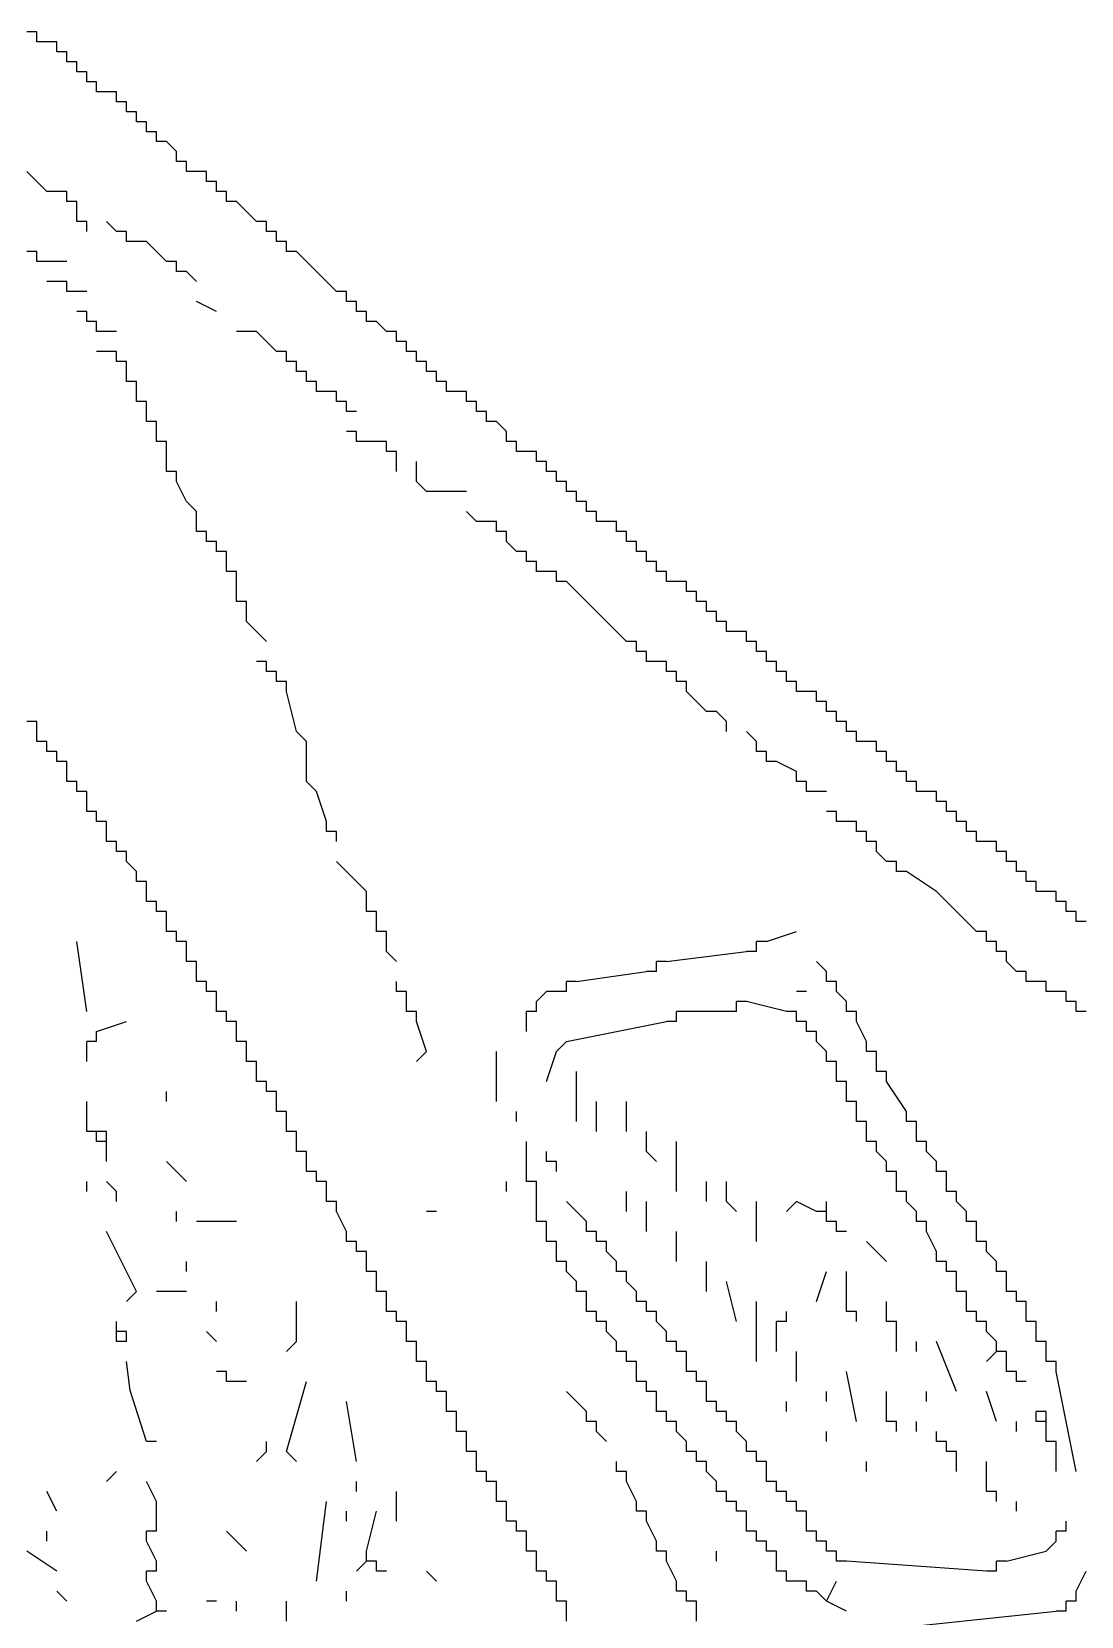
# Model space of a CAD drawing. Extents: x 0.03 to 8.61, y 0.04 to 5.34.
# Drawn here: x 1.978 to 2.713, y 1.361 to 2.471 of the extents above; entities that cross this region are included whole.
import ezdxf

# ---------------------------------------------------------------- set-up
doc = ezdxf.new("R2010")
doc.units = 0

msp = doc.modelspace()

# ---------------------------------------------------------------- linework, layer by layer
at = {"color": 7, "linetype": 'CONTINUOUS'}
for p, q in [((1.981, 2.471), (1.974, 2.471)), ((1.981, 2.464), (1.981, 2.471)), ((1.988, 2.464), (1.981, 2.464)), ((1.995, 2.464), (1.988, 2.464)), ((1.995, 2.457), (1.995, 2.464)), ((2.002, 2.457), (1.995, 2.457)), ((2.002, 2.45), (2.002, 2.457)), ((2.009, 2.45), (2.002, 2.45)), ((2.009, 2.443), (2.009, 2.45)), ((2.016, 2.443), (2.009, 2.443)), ((2.016, 2.436), (2.016, 2.443)), ((2.023, 2.436), (2.016, 2.436)), ((2.023, 2.429), (2.023, 2.436)), ((2.03, 2.429), (2.023, 2.429)), ((2.037, 2.429), (2.03, 2.429)), ((2.037, 2.422), (2.037, 2.429)), ((2.044, 2.422), (2.037, 2.422)), ((2.044, 2.415), (2.044, 2.422)), ((2.051, 2.415), (2.044, 2.415)), ((2.051, 2.408), (2.051, 2.415)), ((2.058, 2.408), (2.051, 2.408)), ((2.058, 2.401), (2.058, 2.408)), ((2.065, 2.401), (2.058, 2.401)), ((2.065, 2.394), (2.065, 2.401)), ((2.072, 2.394), (2.065, 2.394)), ((2.079, 2.387), (2.072, 2.394)), ((2.079, 2.38), (2.079, 2.387)), ((2.086, 2.38), (2.079, 2.38)), ((2.086, 2.373), (2.086, 2.38)), ((1.981, 2.366), (1.974, 2.373)), ((1.988, 2.359), (1.981, 2.366)), ((2.093, 2.373), (2.086, 2.373)), ((2.1, 2.373), (2.093, 2.373)), ((2.1, 2.366), (2.1, 2.373)), ((2.107, 2.366), (2.1, 2.366)), ((2.107, 2.359), (2.107, 2.366)), ((1.995, 2.359), (1.988, 2.359)), ((2.002, 2.359), (1.995, 2.359)), ((2.002, 2.352), (2.002, 2.359)), ((2.114, 2.359), (2.107, 2.359)), ((2.114, 2.352), (2.114, 2.359)), ((2.009, 2.352), (2.002, 2.352)), ((2.009, 2.345), (2.009, 2.352)), ((2.009, 2.338), (2.009, 2.345)), ((2.121, 2.352), (2.114, 2.352)), ((2.128, 2.345), (2.121, 2.352)), ((2.135, 2.338), (2.128, 2.345)), ((2.016, 2.338), (2.009, 2.338)), ((2.016, 2.331), (2.016, 2.338)), ((2.037, 2.331), (2.03, 2.338)), ((2.044, 2.331), (2.037, 2.331)), ((2.044, 2.324), (2.044, 2.331)), ((2.142, 2.338), (2.135, 2.338)), ((2.142, 2.331), (2.142, 2.338)), ((2.149, 2.331), (2.142, 2.331)), ((2.149, 2.324), (2.149, 2.331)), ((2.051, 2.324), (2.044, 2.324)), ((2.058, 2.324), (2.051, 2.324)), ((2.065, 2.317), (2.058, 2.324)), ((2.156, 2.324), (2.149, 2.324)), ((2.156, 2.317), (2.156, 2.324)), ((1.981, 2.317), (1.974, 2.317)), ((1.981, 2.31), (1.981, 2.317)), ((1.988, 2.31), (1.981, 2.31)), ((2.002, 2.31), (1.988, 2.31)), ((2.072, 2.31), (2.065, 2.317)), ((2.079, 2.31), (2.072, 2.31)), ((2.079, 2.303), (2.079, 2.31)), ((2.163, 2.317), (2.156, 2.317)), ((2.17, 2.31), (2.163, 2.317)), ((2.177, 2.303), (2.17, 2.31)), ((2.086, 2.303), (2.079, 2.303)), ((2.093, 2.296), (2.086, 2.303)), ((2.184, 2.296), (2.177, 2.303)), ((1.995, 2.296), (1.988, 2.296)), ((2.002, 2.296), (1.995, 2.296)), ((2.002, 2.289), (2.002, 2.296)), ((2.009, 2.289), (2.002, 2.289)), ((2.016, 2.289), (2.009, 2.289)), ((2.191, 2.289), (2.184, 2.296)), ((2.198, 2.289), (2.191, 2.289)), ((2.198, 2.282), (2.198, 2.289)), ((2.016, 2.275), (2.009, 2.275)), ((2.016, 2.268), (2.016, 2.275)), ((2.107, 2.275), (2.093, 2.282)), ((2.205, 2.282), (2.198, 2.282)), ((2.205, 2.275), (2.205, 2.282)), ((2.212, 2.275), (2.205, 2.275)), ((2.212, 2.268), (2.212, 2.275)), ((2.023, 2.268), (2.016, 2.268)), ((2.023, 2.261), (2.023, 2.268)), ((2.219, 2.268), (2.212, 2.268)), ((2.226, 2.261), (2.219, 2.268)), ((2.03, 2.261), (2.023, 2.261)), ((2.037, 2.261), (2.03, 2.261)), ((2.135, 2.261), (2.121, 2.261)), ((2.142, 2.254), (2.135, 2.261)), ((2.149, 2.247), (2.142, 2.254)), ((2.233, 2.261), (2.226, 2.261)), ((2.233, 2.254), (2.233, 2.261)), ((2.24, 2.254), (2.233, 2.254)), ((2.24, 2.247), (2.24, 2.254)), ((2.03, 2.247), (2.023, 2.247)), ((2.037, 2.247), (2.03, 2.247)), ((2.037, 2.24), (2.037, 2.247)), ((2.156, 2.247), (2.149, 2.247)), ((2.156, 2.24), (2.156, 2.247)), ((2.247, 2.247), (2.24, 2.247)), ((2.247, 2.24), (2.247, 2.247)), ((2.044, 2.24), (2.037, 2.24)), ((2.044, 2.233), (2.044, 2.24)), ((2.044, 2.226), (2.044, 2.233)), ((2.163, 2.24), (2.156, 2.24)), ((2.163, 2.233), (2.163, 2.24)), ((2.17, 2.233), (2.163, 2.233)), ((2.17, 2.226), (2.17, 2.233)), ((2.254, 2.24), (2.247, 2.24)), ((2.254, 2.233), (2.254, 2.24)), ((2.261, 2.233), (2.254, 2.233)), ((2.261, 2.226), (2.261, 2.233)), ((2.051, 2.226), (2.044, 2.226)), ((2.051, 2.219), (2.051, 2.226)), ((2.177, 2.226), (2.17, 2.226)), ((2.177, 2.219), (2.177, 2.226)), ((2.268, 2.226), (2.261, 2.226)), ((2.268, 2.219), (2.268, 2.226)), ((2.051, 2.212), (2.051, 2.219)), ((2.058, 2.212), (2.051, 2.212)), ((2.058, 2.205), (2.058, 2.212)), ((2.184, 2.219), (2.177, 2.219)), ((2.191, 2.219), (2.184, 2.219)), ((2.191, 2.212), (2.191, 2.219)), ((2.198, 2.212), (2.191, 2.212)), ((2.198, 2.205), (2.198, 2.212)), ((2.275, 2.219), (2.268, 2.219)), ((2.282, 2.219), (2.275, 2.219)), ((2.282, 2.212), (2.282, 2.219)), ((2.289, 2.212), (2.282, 2.212)), ((2.289, 2.205), (2.289, 2.212)), ((2.058, 2.198), (2.058, 2.205)), ((2.065, 2.198), (2.058, 2.198)), ((2.065, 2.191), (2.065, 2.198)), ((2.205, 2.205), (2.198, 2.205)), ((2.296, 2.205), (2.289, 2.205)), ((2.296, 2.198), (2.296, 2.205)), ((2.303, 2.198), (2.296, 2.198)), ((2.31, 2.191), (2.303, 2.198)), ((2.065, 2.184), (2.065, 2.191)), ((2.205, 2.191), (2.198, 2.191)), ((2.205, 2.184), (2.205, 2.191)), ((2.31, 2.184), (2.31, 2.191)), ((2.072, 2.184), (2.065, 2.184)), ((2.072, 2.177), (2.072, 2.184)), ((2.072, 2.17), (2.072, 2.177)), ((2.212, 2.184), (2.205, 2.184)), ((2.219, 2.184), (2.212, 2.184)), ((2.226, 2.184), (2.219, 2.184)), ((2.226, 2.177), (2.226, 2.184)), ((2.233, 2.177), (2.226, 2.177)), ((2.233, 2.17), (2.233, 2.177)), ((2.317, 2.184), (2.31, 2.184)), ((2.317, 2.177), (2.317, 2.184)), ((2.324, 2.177), (2.317, 2.177)), ((2.331, 2.177), (2.324, 2.177)), ((2.331, 2.17), (2.331, 2.177)), ((2.072, 2.163), (2.072, 2.17)), ((2.233, 2.163), (2.233, 2.17)), ((2.247, 2.156), (2.247, 2.17)), ((2.338, 2.17), (2.331, 2.17)), ((2.338, 2.163), (2.338, 2.17)), ((2.079, 2.163), (2.072, 2.163)), ((2.079, 2.156), (2.079, 2.163)), ((2.086, 2.142), (2.079, 2.156)), ((2.254, 2.149), (2.247, 2.156)), ((2.345, 2.163), (2.338, 2.163)), ((2.345, 2.156), (2.345, 2.163)), ((2.352, 2.156), (2.345, 2.156)), ((2.352, 2.149), (2.352, 2.156)), ((2.093, 2.135), (2.086, 2.142)), ((2.282, 2.149), (2.254, 2.149)), ((2.359, 2.149), (2.352, 2.149)), ((2.359, 2.142), (2.359, 2.149)), ((2.366, 2.142), (2.359, 2.142)), ((2.366, 2.135), (2.366, 2.142)), ((2.093, 2.128), (2.093, 2.135)), ((2.289, 2.128), (2.282, 2.135)), ((2.373, 2.135), (2.366, 2.135)), ((2.373, 2.128), (2.373, 2.135)), ((2.093, 2.121), (2.093, 2.128)), ((2.1, 2.121), (2.093, 2.121)), ((2.1, 2.114), (2.1, 2.121)), ((2.296, 2.128), (2.289, 2.128)), ((2.303, 2.128), (2.296, 2.128)), ((2.303, 2.121), (2.303, 2.128)), ((2.31, 2.121), (2.303, 2.121)), ((2.31, 2.114), (2.31, 2.121)), ((2.38, 2.128), (2.373, 2.128)), ((2.387, 2.128), (2.38, 2.128)), ((2.387, 2.121), (2.387, 2.128)), ((2.394, 2.121), (2.387, 2.121)), ((2.394, 2.114), (2.394, 2.121)), ((2.107, 2.114), (2.1, 2.114)), ((2.107, 2.107), (2.107, 2.114)), ((2.317, 2.107), (2.31, 2.114)), ((2.401, 2.114), (2.394, 2.114)), ((2.401, 2.107), (2.401, 2.114)), ((2.114, 2.107), (2.107, 2.107)), ((2.114, 2.1), (2.114, 2.107)), ((2.114, 2.093), (2.114, 2.1)), ((2.324, 2.107), (2.317, 2.107)), ((2.324, 2.1), (2.324, 2.107)), ((2.331, 2.1), (2.324, 2.1)), ((2.331, 2.093), (2.331, 2.1)), ((2.408, 2.107), (2.401, 2.107)), ((2.408, 2.1), (2.408, 2.107)), ((2.415, 2.1), (2.408, 2.1)), ((2.415, 2.093), (2.415, 2.1)), ((2.121, 2.093), (2.114, 2.093)), ((2.121, 2.086), (2.121, 2.093)), ((2.121, 2.079), (2.121, 2.086)), ((2.338, 2.093), (2.331, 2.093)), ((2.345, 2.093), (2.338, 2.093)), ((2.345, 2.086), (2.345, 2.093)), ((2.352, 2.086), (2.345, 2.086)), ((2.359, 2.079), (2.352, 2.086)), ((2.422, 2.093), (2.415, 2.093)), ((2.422, 2.086), (2.422, 2.093)), ((2.429, 2.086), (2.422, 2.086)), ((2.436, 2.086), (2.429, 2.086)), ((2.436, 2.079), (2.436, 2.086)), ((2.121, 2.072), (2.121, 2.079)), ((2.366, 2.072), (2.359, 2.079)), ((2.443, 2.079), (2.436, 2.079)), ((2.443, 2.072), (2.443, 2.079)), ((2.128, 2.072), (2.121, 2.072)), ((2.128, 2.065), (2.128, 2.072)), ((2.128, 2.058), (2.128, 2.065)), ((2.373, 2.065), (2.366, 2.072)), ((2.38, 2.058), (2.373, 2.065)), ((2.45, 2.072), (2.443, 2.072)), ((2.45, 2.065), (2.45, 2.072)), ((2.457, 2.065), (2.45, 2.065)), ((2.457, 2.058), (2.457, 2.065)), ((2.135, 2.051), (2.128, 2.058)), ((2.387, 2.051), (2.38, 2.058)), ((2.464, 2.058), (2.457, 2.058)), ((2.464, 2.051), (2.464, 2.058)), ((2.142, 2.044), (2.135, 2.051)), ((2.394, 2.044), (2.387, 2.051)), ((2.401, 2.044), (2.394, 2.044)), ((2.401, 2.037), (2.401, 2.044)), ((2.471, 2.051), (2.464, 2.051)), ((2.478, 2.051), (2.471, 2.051)), ((2.478, 2.044), (2.478, 2.051)), ((2.485, 2.044), (2.478, 2.044)), ((2.485, 2.037), (2.485, 2.044)), ((2.408, 2.037), (2.401, 2.037)), ((2.408, 2.03), (2.408, 2.037)), ((2.492, 2.037), (2.485, 2.037)), ((2.492, 2.03), (2.492, 2.037)), ((2.142, 2.03), (2.135, 2.03)), ((2.142, 2.023), (2.142, 2.03)), ((2.149, 2.023), (2.142, 2.023)), ((2.149, 2.016), (2.149, 2.023)), ((2.415, 2.03), (2.408, 2.03)), ((2.422, 2.03), (2.415, 2.03)), ((2.422, 2.023), (2.422, 2.03)), ((2.429, 2.023), (2.422, 2.023)), ((2.429, 2.016), (2.429, 2.023)), ((2.499, 2.03), (2.492, 2.03)), ((2.499, 2.023), (2.499, 2.03)), ((2.506, 2.023), (2.499, 2.023)), ((2.506, 2.016), (2.506, 2.023)), ((2.156, 2.016), (2.149, 2.016)), ((2.156, 2.009), (2.156, 2.016)), ((2.163, 1.981), (2.156, 2.009)), ((2.436, 2.016), (2.429, 2.016)), ((2.436, 2.009), (2.436, 2.016)), ((2.443, 2.002), (2.436, 2.009)), ((2.513, 2.016), (2.506, 2.016)), ((2.513, 2.009), (2.513, 2.016)), ((2.52, 2.009), (2.513, 2.009)), ((2.527, 2.009), (2.52, 2.009)), ((2.527, 2.002), (2.527, 2.009)), ((2.45, 1.995), (2.443, 2.002)), ((2.534, 2.002), (2.527, 2.002)), ((2.534, 1.995), (2.534, 2.002)), ((1.981, 1.988), (1.974, 1.988)), ((1.981, 1.981), (1.981, 1.988)), ((2.457, 1.995), (2.45, 1.995)), ((2.464, 1.988), (2.457, 1.995)), ((2.464, 1.981), (2.464, 1.988)), ((2.541, 1.995), (2.534, 1.995)), ((2.541, 1.988), (2.541, 1.995)), ((2.548, 1.988), (2.541, 1.988)), ((2.548, 1.981), (2.548, 1.988)), ((1.981, 1.974), (1.981, 1.981)), ((2.17, 1.974), (2.163, 1.981)), ((2.485, 1.974), (2.478, 1.981)), ((2.555, 1.981), (2.548, 1.981)), ((2.555, 1.974), (2.555, 1.981)), ((1.988, 1.967), (1.988, 1.974)), ((1.995, 1.967), (1.988, 1.967)), ((1.995, 1.96), (1.995, 1.967)), ((2.17, 1.946), (2.17, 1.974)), ((2.485, 1.967), (2.485, 1.974)), ((2.492, 1.967), (2.485, 1.967)), ((2.492, 1.96), (2.492, 1.967)), ((2.562, 1.974), (2.555, 1.974)), ((2.569, 1.974), (2.562, 1.974)), ((2.569, 1.967), (2.569, 1.974)), ((2.576, 1.967), (2.569, 1.967)), ((2.576, 1.96), (2.576, 1.967)), ((2.002, 1.96), (1.995, 1.96)), ((2.002, 1.953), (2.002, 1.96)), ((2.002, 1.946), (2.002, 1.953)), ((2.499, 1.96), (2.492, 1.96)), ((2.513, 1.953), (2.499, 1.96)), ((2.513, 1.946), (2.513, 1.953)), ((2.583, 1.96), (2.576, 1.96)), ((2.583, 1.953), (2.583, 1.96)), ((2.59, 1.953), (2.583, 1.953)), ((2.59, 1.946), (2.59, 1.953)), ((2.009, 1.946), (2.002, 1.946)), ((2.009, 1.939), (2.009, 1.946)), ((2.177, 1.939), (2.17, 1.946)), ((2.52, 1.946), (2.513, 1.946)), ((2.52, 1.939), (2.52, 1.946)), ((2.597, 1.946), (2.59, 1.946)), ((2.597, 1.939), (2.597, 1.946)), ((2.016, 1.939), (2.009, 1.939)), ((2.016, 1.932), (2.016, 1.939)), ((2.016, 1.925), (2.016, 1.932)), ((2.184, 1.918), (2.177, 1.939)), ((2.527, 1.939), (2.52, 1.939)), ((2.534, 1.939), (2.527, 1.939)), ((2.604, 1.939), (2.597, 1.939)), ((2.611, 1.939), (2.604, 1.939)), ((2.611, 1.932), (2.611, 1.939)), ((2.618, 1.932), (2.611, 1.932)), ((2.618, 1.925), (2.618, 1.932)), ((2.023, 1.918), (2.023, 1.925)), ((2.541, 1.925), (2.534, 1.925)), ((2.541, 1.918), (2.541, 1.925)), ((2.625, 1.925), (2.618, 1.925)), ((2.625, 1.918), (2.625, 1.925)), ((2.03, 1.918), (2.023, 1.918)), ((2.03, 1.911), (2.03, 1.918)), ((2.184, 1.911), (2.184, 1.918)), ((2.191, 1.911), (2.184, 1.911)), ((2.191, 1.904), (2.191, 1.911)), ((2.548, 1.918), (2.541, 1.918)), ((2.555, 1.918), (2.548, 1.918)), ((2.555, 1.911), (2.555, 1.918)), ((2.562, 1.911), (2.555, 1.911)), ((2.562, 1.904), (2.562, 1.911)), ((2.632, 1.918), (2.625, 1.918)), ((2.632, 1.911), (2.632, 1.918)), ((2.639, 1.911), (2.632, 1.911)), ((2.639, 1.904), (2.639, 1.911)), ((2.037, 1.897), (2.037, 1.904)), ((2.569, 1.904), (2.562, 1.904)), ((2.569, 1.897), (2.569, 1.904)), ((2.646, 1.904), (2.639, 1.904)), ((2.653, 1.904), (2.646, 1.904)), ((2.653, 1.897), (2.653, 1.904)), ((2.044, 1.897), (2.037, 1.897)), ((2.044, 1.89), (2.044, 1.897)), ((2.051, 1.883), (2.044, 1.89)), ((2.205, 1.876), (2.191, 1.89)), ((2.576, 1.89), (2.569, 1.897)), ((2.583, 1.89), (2.576, 1.89)), ((2.583, 1.883), (2.583, 1.89)), ((2.66, 1.897), (2.653, 1.897)), ((2.66, 1.89), (2.66, 1.897)), ((2.667, 1.89), (2.66, 1.89)), ((2.667, 1.883), (2.667, 1.89)), ((2.051, 1.876), (2.051, 1.883)), ((2.058, 1.876), (2.051, 1.876)), ((2.058, 1.869), (2.058, 1.876)), ((2.212, 1.869), (2.205, 1.876)), ((2.59, 1.883), (2.583, 1.883)), ((2.611, 1.869), (2.59, 1.883)), ((2.674, 1.883), (2.667, 1.883)), ((2.674, 1.876), (2.674, 1.883)), ((2.681, 1.876), (2.674, 1.876)), ((2.681, 1.869), (2.681, 1.876)), ((2.212, 1.862), (2.212, 1.869)), ((2.618, 1.862), (2.611, 1.869)), ((2.688, 1.869), (2.681, 1.869)), ((2.695, 1.869), (2.688, 1.869)), ((2.695, 1.862), (2.695, 1.869)), ((2.065, 1.855), (2.065, 1.862)), ((2.072, 1.855), (2.065, 1.855)), ((2.072, 1.848), (2.072, 1.855)), ((2.212, 1.855), (2.212, 1.862)), ((2.219, 1.855), (2.212, 1.855)), ((2.219, 1.848), (2.219, 1.855)), ((2.625, 1.855), (2.618, 1.862)), ((2.632, 1.848), (2.625, 1.855)), ((2.702, 1.862), (2.695, 1.862)), ((2.702, 1.855), (2.702, 1.862)), ((2.709, 1.855), (2.702, 1.855)), ((2.709, 1.848), (2.709, 1.855)), ((2.219, 1.841), (2.219, 1.848)), ((2.639, 1.841), (2.632, 1.848)), ((2.716, 1.848), (2.709, 1.848)), ((2.079, 1.834), (2.079, 1.841)), ((2.086, 1.834), (2.079, 1.834)), ((2.086, 1.827), (2.086, 1.834)), ((2.226, 1.841), (2.219, 1.841)), ((2.226, 1.834), (2.226, 1.841)), ((2.226, 1.827), (2.226, 1.834)), ((2.492, 1.834), (2.485, 1.834)), ((2.485, 1.827), (2.485, 1.834)), ((2.492, 1.834), (2.513, 1.841)), ((2.646, 1.841), (2.639, 1.841)), ((2.646, 1.834), (2.646, 1.841)), ((2.653, 1.834), (2.646, 1.834)), ((2.653, 1.827), (2.653, 1.834)), ((2.093, 1.813), (2.093, 1.82)), ((2.233, 1.82), (2.226, 1.827)), ((2.422, 1.82), (2.415, 1.82)), ((2.415, 1.813), (2.415, 1.82)), ((2.422, 1.82), (2.478, 1.827)), ((2.485, 1.827), (2.478, 1.827)), ((2.534, 1.813), (2.527, 1.82)), ((2.66, 1.827), (2.653, 1.827)), ((2.66, 1.82), (2.66, 1.827)), ((2.667, 1.813), (2.66, 1.82)), ((2.359, 1.806), (2.408, 1.813)), ((2.415, 1.813), (2.408, 1.813)), ((2.534, 1.806), (2.534, 1.813)), ((2.674, 1.813), (2.667, 1.813)), ((2.674, 1.806), (2.674, 1.813)), ((2.1, 1.799), (2.1, 1.806)), ((2.107, 1.799), (2.1, 1.799)), ((2.107, 1.792), (2.107, 1.799)), ((2.233, 1.799), (2.233, 1.806)), ((2.24, 1.799), (2.233, 1.799)), ((2.24, 1.792), (2.24, 1.799)), ((2.331, 1.792), (2.338, 1.799)), ((2.345, 1.799), (2.338, 1.799)), ((2.352, 1.799), (2.345, 1.799)), ((2.359, 1.806), (2.352, 1.806)), ((2.352, 1.799), (2.352, 1.806)), ((2.52, 1.799), (2.513, 1.799)), ((2.541, 1.806), (2.534, 1.806)), ((2.541, 1.799), (2.541, 1.806)), ((2.548, 1.792), (2.541, 1.799)), ((2.681, 1.806), (2.674, 1.806)), ((2.688, 1.806), (2.681, 1.806)), ((2.688, 1.799), (2.688, 1.806)), ((2.695, 1.799), (2.688, 1.799)), ((2.702, 1.799), (2.695, 1.799)), ((2.702, 1.792), (2.702, 1.799)), ((2.24, 1.785), (2.24, 1.792)), ((2.331, 1.785), (2.331, 1.792)), ((2.478, 1.792), (2.471, 1.792)), ((2.471, 1.785), (2.471, 1.792)), ((2.506, 1.785), (2.478, 1.792)), ((2.548, 1.785), (2.548, 1.792)), ((2.709, 1.792), (2.702, 1.792)), ((2.709, 1.785), (2.709, 1.792)), ((2.114, 1.778), (2.114, 1.785)), ((2.121, 1.778), (2.114, 1.778)), ((2.121, 1.771), (2.121, 1.778)), ((2.247, 1.785), (2.24, 1.785)), ((2.247, 1.778), (2.247, 1.785)), ((2.254, 1.757), (2.247, 1.778)), ((2.331, 1.785), (2.324, 1.785)), ((2.324, 1.778), (2.324, 1.785)), ((2.324, 1.771), (2.324, 1.778)), ((2.352, 1.764), (2.422, 1.778)), ((2.429, 1.778), (2.422, 1.778)), ((2.429, 1.778), (2.429, 1.785)), ((2.464, 1.785), (2.436, 1.785)), ((2.471, 1.785), (2.464, 1.785)), ((2.513, 1.785), (2.506, 1.785)), ((2.513, 1.778), (2.513, 1.785)), ((2.52, 1.778), (2.513, 1.778)), ((2.555, 1.785), (2.548, 1.785)), ((2.555, 1.778), (2.555, 1.785)), ((2.562, 1.764), (2.555, 1.778)), ((2.716, 1.785), (2.709, 1.785)), ((2.121, 1.764), (2.121, 1.771)), ((2.527, 1.771), (2.52, 1.771)), ((2.527, 1.764), (2.527, 1.771)), ((2.128, 1.764), (2.121, 1.764)), ((2.128, 1.757), (2.128, 1.764)), ((2.247, 1.75), (2.254, 1.757)), ((2.303, 1.722), (2.303, 1.757)), ((2.534, 1.757), (2.527, 1.764)), ((2.534, 1.75), (2.534, 1.757)), ((2.562, 1.757), (2.562, 1.764)), ((2.569, 1.757), (2.562, 1.757)), ((2.569, 1.75), (2.569, 1.757)), ((2.135, 1.743), (2.135, 1.75)), ((2.359, 1.708), (2.359, 1.743)), ((2.541, 1.75), (2.534, 1.75)), ((2.541, 1.743), (2.541, 1.75)), ((2.541, 1.736), (2.541, 1.743)), ((2.569, 1.743), (2.569, 1.75)), ((2.576, 1.743), (2.569, 1.743)), ((2.576, 1.736), (2.576, 1.743)), ((2.142, 1.729), (2.142, 1.736)), ((2.548, 1.736), (2.541, 1.736)), ((2.548, 1.729), (2.548, 1.736)), ((2.59, 1.715), (2.576, 1.736)), ((2.149, 1.722), (2.149, 1.729)), ((2.373, 1.701), (2.373, 1.722)), ((2.394, 1.701), (2.394, 1.722)), ((2.548, 1.722), (2.548, 1.729)), ((2.555, 1.722), (2.548, 1.722)), ((2.555, 1.715), (2.555, 1.722)), ((2.156, 1.708), (2.156, 1.715)), ((2.317, 1.708), (2.317, 1.715)), ((2.555, 1.708), (2.555, 1.715)), ((2.59, 1.708), (2.59, 1.715)), ((2.163, 1.694), (2.163, 1.701)), ((2.408, 1.687), (2.408, 1.701)), ((2.562, 1.708), (2.555, 1.708)), ((2.562, 1.701), (2.562, 1.708)), ((2.562, 1.694), (2.562, 1.701)), ((2.597, 1.708), (2.59, 1.708)), ((2.597, 1.701), (2.597, 1.708)), ((2.597, 1.694), (2.597, 1.701)), ((2.17, 1.68), (2.17, 1.687)), ((2.324, 1.673), (2.324, 1.694)), ((2.415, 1.68), (2.408, 1.687)), ((2.429, 1.659), (2.429, 1.694)), ((2.569, 1.694), (2.562, 1.694)), ((2.569, 1.687), (2.569, 1.694)), ((2.576, 1.68), (2.569, 1.687)), ((2.604, 1.694), (2.597, 1.694)), ((2.604, 1.687), (2.604, 1.694)), ((2.611, 1.68), (2.604, 1.687)), ((2.345, 1.68), (2.338, 1.68)), ((2.345, 1.673), (2.345, 1.68)), ((2.576, 1.673), (2.576, 1.68)), ((2.611, 1.673), (2.611, 1.68)), ((2.086, 1.666), (2.079, 1.673)), ((2.184, 1.659), (2.184, 1.666)), ((2.31, 1.659), (2.31, 1.666)), ((2.324, 1.666), (2.324, 1.673)), ((2.331, 1.666), (2.324, 1.666)), ((2.331, 1.659), (2.331, 1.666)), ((2.45, 1.652), (2.45, 1.666)), ((2.464, 1.652), (2.464, 1.666)), ((2.583, 1.673), (2.576, 1.673)), ((2.583, 1.666), (2.583, 1.673)), ((2.583, 1.659), (2.583, 1.666)), ((2.618, 1.673), (2.611, 1.673)), ((2.618, 1.666), (2.618, 1.673)), ((2.618, 1.659), (2.618, 1.666)), ((2.331, 1.645), (2.331, 1.659)), ((2.394, 1.645), (2.394, 1.659)), ((2.59, 1.659), (2.583, 1.659)), ((2.59, 1.652), (2.59, 1.659)), ((2.625, 1.659), (2.618, 1.659)), ((2.625, 1.652), (2.625, 1.659)), ((2.079, 1.638), (2.079, 1.645)), ((2.191, 1.645), (2.191, 1.652)), ((2.261, 1.645), (2.254, 1.645)), ((2.331, 1.638), (2.331, 1.645)), ((2.366, 1.638), (2.352, 1.652)), ((2.408, 1.631), (2.408, 1.652)), ((2.471, 1.645), (2.464, 1.652)), ((2.485, 1.624), (2.485, 1.652)), ((2.506, 1.645), (2.513, 1.652)), ((2.527, 1.645), (2.513, 1.652)), ((2.534, 1.645), (2.527, 1.645)), ((2.534, 1.645), (2.534, 1.652)), ((2.534, 1.638), (2.534, 1.645)), ((2.597, 1.645), (2.59, 1.652)), ((2.597, 1.638), (2.597, 1.645)), ((2.632, 1.645), (2.625, 1.652)), ((2.632, 1.638), (2.632, 1.645)), ((2.338, 1.638), (2.331, 1.638)), ((2.338, 1.631), (2.338, 1.638)), ((2.338, 1.624), (2.338, 1.631)), ((2.366, 1.631), (2.366, 1.638)), ((2.373, 1.631), (2.366, 1.631)), ((2.373, 1.624), (2.373, 1.631)), ((2.429, 1.61), (2.429, 1.631)), ((2.541, 1.638), (2.534, 1.638)), ((2.541, 1.631), (2.541, 1.638)), ((2.548, 1.631), (2.541, 1.631)), ((2.604, 1.638), (2.597, 1.638)), ((2.604, 1.631), (2.604, 1.638)), ((2.611, 1.617), (2.604, 1.631)), ((2.639, 1.638), (2.632, 1.638)), ((2.639, 1.631), (2.639, 1.638)), ((2.639, 1.624), (2.639, 1.631)), ((2.345, 1.624), (2.338, 1.624)), ((2.345, 1.617), (2.345, 1.624)), ((2.38, 1.624), (2.373, 1.624)), ((2.38, 1.617), (2.38, 1.624)), ((2.576, 1.61), (2.562, 1.624)), ((2.646, 1.624), (2.639, 1.624)), ((2.646, 1.617), (2.646, 1.624)), ((2.086, 1.603), (2.086, 1.61)), ((2.212, 1.61), (2.212, 1.617)), ((2.345, 1.61), (2.345, 1.617)), ((2.352, 1.61), (2.345, 1.61)), ((2.352, 1.603), (2.352, 1.61)), ((2.387, 1.61), (2.38, 1.617)), ((2.387, 1.603), (2.387, 1.61)), ((2.45, 1.589), (2.45, 1.61)), ((2.611, 1.61), (2.611, 1.617)), ((2.618, 1.61), (2.611, 1.61)), ((2.618, 1.603), (2.618, 1.61)), ((2.653, 1.61), (2.646, 1.617)), ((2.653, 1.603), (2.653, 1.61)), ((2.219, 1.596), (2.219, 1.603)), ((2.359, 1.596), (2.352, 1.603)), ((2.394, 1.603), (2.387, 1.603)), ((2.394, 1.596), (2.394, 1.603)), ((2.527, 1.582), (2.534, 1.603)), ((2.548, 1.582), (2.548, 1.603)), ((2.625, 1.603), (2.618, 1.603)), ((2.625, 1.596), (2.625, 1.603)), ((2.66, 1.603), (2.653, 1.603)), ((2.66, 1.596), (2.66, 1.603)), ((2.086, 1.589), (2.065, 1.589)), ((2.226, 1.582), (2.226, 1.589)), ((2.359, 1.589), (2.359, 1.596)), ((2.366, 1.589), (2.359, 1.589)), ((2.366, 1.582), (2.366, 1.589)), ((2.401, 1.589), (2.394, 1.596)), ((2.401, 1.582), (2.401, 1.589)), ((2.471, 1.568), (2.464, 1.596)), ((2.625, 1.589), (2.625, 1.596)), ((2.632, 1.589), (2.625, 1.589)), ((2.632, 1.582), (2.632, 1.589)), ((2.66, 1.589), (2.66, 1.596)), ((2.667, 1.589), (2.66, 1.589)), ((2.667, 1.582), (2.667, 1.589)), ((2.107, 1.575), (2.107, 1.582)), ((2.163, 1.554), (2.163, 1.582)), ((2.366, 1.575), (2.366, 1.582)), ((2.408, 1.582), (2.401, 1.582)), ((2.408, 1.575), (2.408, 1.582)), ((2.485, 1.54), (2.485, 1.582)), ((2.548, 1.575), (2.548, 1.582)), ((2.576, 1.575), (2.576, 1.582)), ((2.632, 1.575), (2.632, 1.582)), ((2.674, 1.582), (2.667, 1.582)), ((2.674, 1.575), (2.674, 1.582)), ((2.037, 1.561), (2.037, 1.568)), ((2.24, 1.561), (2.24, 1.568)), ((2.373, 1.575), (2.366, 1.575)), ((2.373, 1.568), (2.373, 1.575)), ((2.38, 1.568), (2.373, 1.568)), ((2.38, 1.561), (2.38, 1.568)), ((2.415, 1.575), (2.408, 1.575)), ((2.415, 1.568), (2.415, 1.575)), ((2.422, 1.561), (2.415, 1.568)), ((2.506, 1.568), (2.499, 1.568)), ((2.499, 1.561), (2.499, 1.568)), ((2.506, 1.568), (2.506, 1.575)), ((2.555, 1.575), (2.548, 1.575)), ((2.555, 1.568), (2.555, 1.575)), ((2.576, 1.568), (2.576, 1.575)), ((2.583, 1.568), (2.576, 1.568)), ((2.583, 1.561), (2.583, 1.568)), ((2.639, 1.575), (2.632, 1.575)), ((2.639, 1.568), (2.639, 1.575)), ((2.646, 1.568), (2.639, 1.568)), ((2.646, 1.561), (2.646, 1.568)), ((2.674, 1.568), (2.674, 1.575)), ((2.681, 1.568), (2.674, 1.568)), ((2.681, 1.561), (2.681, 1.568)), ((2.044, 1.561), (2.037, 1.561)), ((2.037, 1.554), (2.037, 1.561)), ((2.044, 1.554), (2.037, 1.554)), ((2.044, 1.554), (2.044, 1.561)), ((2.107, 1.554), (2.1, 1.561)), ((2.156, 1.547), (2.163, 1.554)), ((2.247, 1.547), (2.247, 1.554)), ((2.387, 1.554), (2.38, 1.561)), ((2.387, 1.547), (2.387, 1.554)), ((2.422, 1.554), (2.422, 1.561)), ((2.429, 1.554), (2.422, 1.554)), ((2.429, 1.547), (2.429, 1.554)), ((2.499, 1.547), (2.499, 1.561)), ((2.583, 1.547), (2.583, 1.561)), ((2.597, 1.547), (2.597, 1.554)), ((2.625, 1.519), (2.611, 1.554)), ((2.653, 1.554), (2.646, 1.561)), ((2.653, 1.547), (2.653, 1.554)), ((2.681, 1.554), (2.681, 1.561)), ((2.688, 1.554), (2.681, 1.554)), ((2.688, 1.547), (2.688, 1.554)), ((2.394, 1.547), (2.387, 1.547)), ((2.394, 1.54), (2.394, 1.547)), ((2.436, 1.547), (2.429, 1.547)), ((2.436, 1.54), (2.436, 1.547)), ((2.646, 1.54), (2.653, 1.547)), ((2.66, 1.547), (2.653, 1.547)), ((2.66, 1.54), (2.66, 1.547)), ((2.688, 1.54), (2.688, 1.547)), ((2.0465, 1.5196), (2.044, 1.54)), ((2.114, 1.533), (2.107, 1.533)), ((2.114, 1.526), (2.114, 1.533)), ((2.401, 1.54), (2.394, 1.54)), ((2.401, 1.533), (2.401, 1.54)), ((2.401, 1.526), (2.401, 1.533)), ((2.436, 1.533), (2.436, 1.54)), ((2.443, 1.533), (2.436, 1.533)), ((2.443, 1.526), (2.443, 1.533)), ((2.555, 1.498), (2.548, 1.533)), ((2.66, 1.533), (2.66, 1.54)), ((2.667, 1.533), (2.66, 1.533)), ((2.667, 1.526), (2.667, 1.533)), ((2.695, 1.54), (2.688, 1.54)), ((2.695, 1.533), (2.695, 1.54)), ((2.709, 1.463), (2.695, 1.533)), ((2.121, 1.526), (2.114, 1.526)), ((2.128, 1.526), (2.121, 1.526)), ((2.156, 1.477), (2.17, 1.526)), ((2.408, 1.526), (2.401, 1.526)), ((2.408, 1.519), (2.408, 1.526)), ((2.45, 1.526), (2.443, 1.526)), ((2.45, 1.519), (2.45, 1.526)), ((2.674, 1.526), (2.667, 1.526)), ((2.058, 1.484), (2.0465, 1.5196)), ((2.205, 1.47), (2.198, 1.512)), ((2.268, 1.512), (2.268, 1.519)), ((2.359, 1.512), (2.352, 1.519)), ((2.366, 1.505), (2.359, 1.512)), ((2.415, 1.519), (2.408, 1.519)), ((2.415, 1.512), (2.415, 1.519)), ((2.415, 1.505), (2.415, 1.512)), ((2.45, 1.512), (2.45, 1.519)), ((2.457, 1.512), (2.45, 1.512)), ((2.457, 1.505), (2.457, 1.512)), ((2.506, 1.505), (2.506, 1.512)), ((2.534, 1.512), (2.534, 1.519)), ((2.576, 1.505), (2.576, 1.519)), ((2.604, 1.512), (2.604, 1.519)), ((2.653, 1.498), (2.646, 1.519)), ((2.275, 1.498), (2.275, 1.505)), ((2.366, 1.498), (2.366, 1.505)), ((2.373, 1.498), (2.366, 1.498)), ((2.373, 1.491), (2.373, 1.498)), ((2.422, 1.505), (2.415, 1.505)), ((2.422, 1.498), (2.422, 1.505)), ((2.429, 1.498), (2.422, 1.498)), ((2.429, 1.491), (2.429, 1.498)), ((2.464, 1.505), (2.457, 1.505)), ((2.464, 1.498), (2.464, 1.505)), ((2.471, 1.498), (2.464, 1.498)), ((2.471, 1.491), (2.471, 1.498)), ((2.576, 1.498), (2.576, 1.505)), ((2.583, 1.498), (2.576, 1.498)), ((2.583, 1.491), (2.583, 1.498)), ((2.597, 1.491), (2.597, 1.498)), ((2.667, 1.491), (2.667, 1.498)), ((2.688, 1.505), (2.681, 1.505)), ((2.681, 1.498), (2.681, 1.505)), ((2.688, 1.498), (2.681, 1.498)), ((2.688, 1.498), (2.688, 1.505)), ((2.688, 1.491), (2.688, 1.498)), ((2.282, 1.484), (2.282, 1.491)), ((2.38, 1.484), (2.373, 1.491)), ((2.436, 1.484), (2.429, 1.491)), ((2.478, 1.484), (2.471, 1.491)), ((2.534, 1.484), (2.534, 1.491)), ((2.611, 1.484), (2.611, 1.491)), ((2.688, 1.484), (2.688, 1.491)), ((2.065, 1.484), (2.058, 1.484)), ((2.135, 1.47), (2.142, 1.477)), ((2.142, 1.477), (2.142, 1.484)), ((2.163, 1.47), (2.156, 1.477)), ((2.436, 1.477), (2.436, 1.484)), ((2.443, 1.477), (2.436, 1.477)), ((2.443, 1.47), (2.443, 1.477)), ((2.478, 1.477), (2.478, 1.484)), ((2.485, 1.477), (2.478, 1.477)), ((2.485, 1.47), (2.485, 1.477)), ((2.618, 1.484), (2.611, 1.484)), ((2.618, 1.477), (2.618, 1.484)), ((2.625, 1.477), (2.618, 1.477)), ((2.625, 1.47), (2.625, 1.477)), ((2.695, 1.484), (2.688, 1.484)), ((2.695, 1.477), (2.695, 1.484)), ((2.695, 1.463), (2.695, 1.477)), ((2.387, 1.463), (2.387, 1.47)), ((2.45, 1.47), (2.443, 1.47)), ((2.45, 1.463), (2.45, 1.47)), ((2.492, 1.47), (2.485, 1.47)), ((2.492, 1.463), (2.492, 1.47)), ((2.562, 1.463), (2.562, 1.47)), ((2.625, 1.463), (2.625, 1.47)), ((2.646, 1.456), (2.646, 1.47)), ((2.065, 1.442), (2.058, 1.456)), ((2.205, 1.449), (2.205, 1.456)), ((2.303, 1.449), (2.303, 1.456)), ((2.394, 1.463), (2.387, 1.463)), ((2.394, 1.456), (2.394, 1.463)), ((2.401, 1.442), (2.394, 1.456)), ((2.457, 1.456), (2.45, 1.463)), ((2.457, 1.449), (2.457, 1.456)), ((2.492, 1.456), (2.492, 1.463)), ((2.499, 1.456), (2.492, 1.456)), ((2.499, 1.449), (2.499, 1.456)), ((2.646, 1.449), (2.646, 1.456)), ((1.995, 1.435), (1.988, 1.449)), ((2.233, 1.428), (2.233, 1.449)), ((2.464, 1.449), (2.457, 1.449)), ((2.464, 1.442), (2.464, 1.449)), ((2.506, 1.449), (2.499, 1.449)), ((2.506, 1.442), (2.506, 1.449)), ((2.653, 1.449), (2.646, 1.449)), ((2.653, 1.442), (2.653, 1.449)), ((2.065, 1.435), (2.065, 1.442)), ((2.065, 1.428), (2.065, 1.435)), ((2.177, 1.386), (2.184, 1.442)), ((2.198, 1.428), (2.198, 1.435)), ((2.212, 1.407), (2.219, 1.435)), ((2.31, 1.435), (2.31, 1.442)), ((2.401, 1.435), (2.401, 1.442)), ((2.408, 1.435), (2.401, 1.435)), ((2.408, 1.428), (2.408, 1.435)), ((2.471, 1.442), (2.464, 1.442)), ((2.471, 1.435), (2.471, 1.442)), ((2.478, 1.435), (2.471, 1.435)), ((2.478, 1.428), (2.478, 1.435)), ((2.513, 1.442), (2.506, 1.442)), ((2.513, 1.435), (2.513, 1.442)), ((2.52, 1.435), (2.513, 1.435)), ((2.52, 1.428), (2.52, 1.435)), ((2.667, 1.435), (2.667, 1.442)), ((1.988, 1.414), (1.988, 1.421)), ((2.065, 1.421), (2.058, 1.421)), ((2.058, 1.414), (2.058, 1.421)), ((2.065, 1.421), (2.065, 1.428)), ((2.128, 1.407), (2.114, 1.421)), ((2.324, 1.414), (2.324, 1.421)), ((2.415, 1.414), (2.408, 1.428)), ((2.478, 1.421), (2.478, 1.428)), ((2.485, 1.421), (2.478, 1.421)), ((2.485, 1.414), (2.485, 1.421)), ((2.52, 1.421), (2.52, 1.428)), ((2.527, 1.421), (2.52, 1.421)), ((2.527, 1.414), (2.527, 1.421)), ((2.702, 1.421), (2.695, 1.421)), ((2.695, 1.414), (2.695, 1.421)), ((2.702, 1.421), (2.702, 1.428)), ((2.065, 1.4), (2.058, 1.414)), ((2.415, 1.407), (2.415, 1.414)), ((2.492, 1.414), (2.485, 1.414)), ((2.492, 1.407), (2.492, 1.414)), ((2.534, 1.414), (2.527, 1.414)), ((2.534, 1.407), (2.534, 1.414)), ((2.688, 1.407), (2.695, 1.414)), ((1.995, 1.393), (1.974, 1.407)), ((2.065, 1.393), (2.065, 1.4)), ((2.205, 1.393), (2.212, 1.4)), ((2.212, 1.4), (2.212, 1.407)), ((2.219, 1.393), (2.219, 1.4)), ((2.422, 1.407), (2.415, 1.407)), ((2.422, 1.4), (2.422, 1.407)), ((2.429, 1.386), (2.422, 1.4)), ((2.457, 1.4), (2.457, 1.407)), ((2.499, 1.407), (2.492, 1.407)), ((2.499, 1.4), (2.499, 1.407)), ((2.499, 1.393), (2.499, 1.4)), ((2.541, 1.407), (2.534, 1.407)), ((2.541, 1.4), (2.541, 1.407)), ((2.548, 1.4), (2.541, 1.4)), ((2.646, 1.393), (2.548, 1.4)), ((2.66, 1.4), (2.653, 1.4)), ((2.653, 1.393), (2.653, 1.4)), ((2.66, 1.4), (2.688, 1.407)), ((2.065, 1.393), (2.058, 1.393)), ((2.261, 1.386), (2.254, 1.393)), ((2.506, 1.393), (2.499, 1.393)), ((2.506, 1.386), (2.506, 1.393)), ((2.653, 1.393), (2.646, 1.393)), ((2.002, 1.372), (1.995, 1.379)), ((2.065, 1.372), (2.058, 1.386)), ((2.198, 1.372), (2.198, 1.379)), ((2.345, 1.379), (2.345, 1.386)), ((2.429, 1.379), (2.429, 1.386)), ((2.436, 1.379), (2.429, 1.379)), ((2.436, 1.372), (2.436, 1.379)), ((2.513, 1.386), (2.506, 1.386)), ((2.52, 1.386), (2.513, 1.386)), ((2.52, 1.379), (2.52, 1.386)), ((2.527, 1.379), (2.52, 1.379)), ((2.534, 1.372), (2.527, 1.379)), ((2.051, 1.358), (2.065, 1.365)), ((2.065, 1.365), (2.065, 1.372)), ((2.072, 1.365), (2.065, 1.365)), ((2.107, 1.372), (2.1, 1.372)), ((2.121, 1.365), (2.121, 1.372)), ((2.156, 1.358), (2.156, 1.372)), ((2.443, 1.372), (2.436, 1.372)), ((2.443, 1.365), (2.443, 1.372)), ((2.443, 1.358), (2.443, 1.365)), ((2.548, 1.365), (2.534, 1.372)), ((2.709, 1.372), (2.702, 1.372)), ((2.702, 1.365), (2.702, 1.372))]:
    msp.add_line(p, q, dxfattribs=at)
at = {"color": 8, "linetype": 'CONTINUOUS'}
for p, q in [((1.988, 1.974), (1.981, 1.974)), ((2.023, 1.925), (2.016, 1.925)), ((2.03, 1.904), (2.03, 1.911)), ((2.037, 1.904), (2.03, 1.904)), ((2.058, 1.862), (2.058, 1.869)), ((2.065, 1.862), (2.058, 1.862)), ((2.072, 1.841), (2.072, 1.848)), ((2.079, 1.841), (2.072, 1.841)), ((2.086, 1.82), (2.086, 1.827)), ((2.093, 1.82), (2.086, 1.82)), ((2.093, 1.806), (2.093, 1.813)), ((2.1, 1.806), (2.093, 1.806)), ((2.107, 1.785), (2.107, 1.792)), ((2.114, 1.785), (2.107, 1.785)), ((2.128, 1.75), (2.128, 1.757)), ((2.338, 1.736), (2.345, 1.757)), ((2.135, 1.75), (2.128, 1.75)), ((2.142, 1.736), (2.135, 1.736)), ((2.149, 1.729), (2.142, 1.729)), ((2.149, 1.715), (2.149, 1.722)), ((2.156, 1.715), (2.149, 1.715)), ((2.156, 1.701), (2.156, 1.708)), ((2.163, 1.701), (2.156, 1.701)), ((2.163, 1.687), (2.163, 1.694)), ((2.338, 1.68), (2.338, 1.687)), ((2.184, 1.666), (2.177, 1.666)), ((2.184, 1.652), (2.184, 1.659)), ((2.191, 1.652), (2.184, 1.652)), ((2.198, 1.631), (2.191, 1.645)), ((2.205, 1.617), (2.205, 1.624)), ((2.212, 1.617), (2.205, 1.617)), ((2.233, 1.568), (2.233, 1.575)), ((2.24, 1.568), (2.233, 1.568)), ((2.513, 1.526), (2.513, 1.547)), ((2.254, 1.533), (2.254, 1.54)), ((2.261, 1.519), (2.261, 1.526)), ((2.268, 1.519), (2.261, 1.519)), ((2.268, 1.505), (2.268, 1.512)), ((2.289, 1.47), (2.289, 1.477)), ((2.296, 1.456), (2.296, 1.463)), ((2.303, 1.456), (2.296, 1.456)), ((2.31, 1.442), (2.303, 1.442)), ((2.317, 1.421), (2.317, 1.428)), ((2.324, 1.421), (2.317, 1.421)), ((2.324, 1.407), (2.324, 1.414)), ((2.331, 1.4), (2.331, 1.407)), ((2.534, 1.372), (2.541, 1.386)), ((2.352, 1.365), (2.352, 1.372)), ((2.562, 1.351), (2.695, 1.365))]:
    msp.add_line(p, q, dxfattribs=at)
at = {"color": 12, "linetype": 'CONTINUOUS'}
for p, q in [((2.016, 1.785), (2.009, 1.834)), ((2.023, 1.771), (2.044, 1.778)), ((2.023, 1.764), (2.023, 1.771)), ((2.023, 1.764), (2.016, 1.764)), ((2.016, 1.757), (2.016, 1.764)), ((2.016, 1.75), (2.016, 1.757)), ((2.345, 1.757), (2.352, 1.764)), ((2.135, 1.736), (2.135, 1.743)), ((2.016, 1.708), (2.016, 1.722)), ((2.072, 1.722), (2.072, 1.729)), ((2.016, 1.701), (2.016, 1.708)), ((2.023, 1.701), (2.016, 1.701)), ((2.03, 1.701), (2.023, 1.701)), ((2.023, 1.694), (2.023, 1.701)), ((2.03, 1.694), (2.03, 1.701)), ((2.03, 1.694), (2.023, 1.694)), ((2.03, 1.687), (2.03, 1.694)), ((2.03, 1.68), (2.03, 1.687)), ((2.17, 1.687), (2.163, 1.687)), ((2.079, 1.673), (2.072, 1.68)), ((2.17, 1.673), (2.17, 1.68)), ((2.016, 1.659), (2.016, 1.666)), ((2.037, 1.659), (2.03, 1.666)), ((2.177, 1.673), (2.17, 1.673)), ((2.177, 1.666), (2.177, 1.673)), ((2.037, 1.652), (2.037, 1.659)), ((2.051, 1.589), (2.03, 1.631)), ((2.121, 1.638), (2.093, 1.638)), ((2.198, 1.624), (2.198, 1.631)), ((2.205, 1.624), (2.198, 1.624)), ((2.212, 1.603), (2.212, 1.61)), ((2.219, 1.603), (2.212, 1.603)), ((2.044, 1.582), (2.051, 1.589)), ((2.219, 1.589), (2.219, 1.596)), ((2.226, 1.589), (2.219, 1.589)), ((2.226, 1.575), (2.226, 1.582)), ((2.233, 1.575), (2.226, 1.575)), ((2.24, 1.554), (2.24, 1.561)), ((2.247, 1.554), (2.24, 1.554)), ((2.247, 1.54), (2.247, 1.547)), ((2.254, 1.54), (2.247, 1.54)), ((2.254, 1.526), (2.254, 1.533)), ((2.261, 1.526), (2.254, 1.526)), ((2.275, 1.505), (2.268, 1.505)), ((2.275, 1.491), (2.275, 1.498)), ((2.282, 1.491), (2.275, 1.491)), ((2.282, 1.477), (2.282, 1.484)), ((2.289, 1.477), (2.282, 1.477)), ((2.289, 1.463), (2.289, 1.47)), ((2.03, 1.456), (2.037, 1.463)), ((2.296, 1.463), (2.289, 1.463)), ((2.303, 1.442), (2.303, 1.449)), ((2.31, 1.428), (2.31, 1.435)), ((2.317, 1.428), (2.31, 1.428)), ((2.331, 1.407), (2.324, 1.407)), ((2.331, 1.393), (2.331, 1.4)), ((2.058, 1.386), (2.058, 1.393)), ((2.226, 1.393), (2.219, 1.393)), ((2.338, 1.393), (2.331, 1.393)), ((2.338, 1.386), (2.338, 1.393)), ((2.345, 1.386), (2.338, 1.386)), ((2.345, 1.372), (2.345, 1.379)), ((2.352, 1.372), (2.345, 1.372)), ((2.352, 1.358), (2.352, 1.365))]:
    msp.add_line(p, q, dxfattribs=at)
at = {"color": 3, "linetype": 'CONTINUOUS'}
for p, q in [((2.436, 1.785), (2.429, 1.785)), ((2.52, 1.771), (2.52, 1.778))]:
    msp.add_line(p, q, dxfattribs=at)
at = {"color": 5, "linetype": 'CONTINUOUS'}
for p, q in [((2.219, 1.4), (2.212, 1.4)), ((2.709, 1.379), (2.716, 1.393)), ((2.709, 1.372), (2.709, 1.379))]:
    msp.add_line(p, q, dxfattribs=at)
at = {"color": 1, "linetype": 'CONTINUOUS'}
msp.add_line((2.702, 1.365), (2.695, 1.365), dxfattribs=at)

doc.saveas('drawing.dxf')
